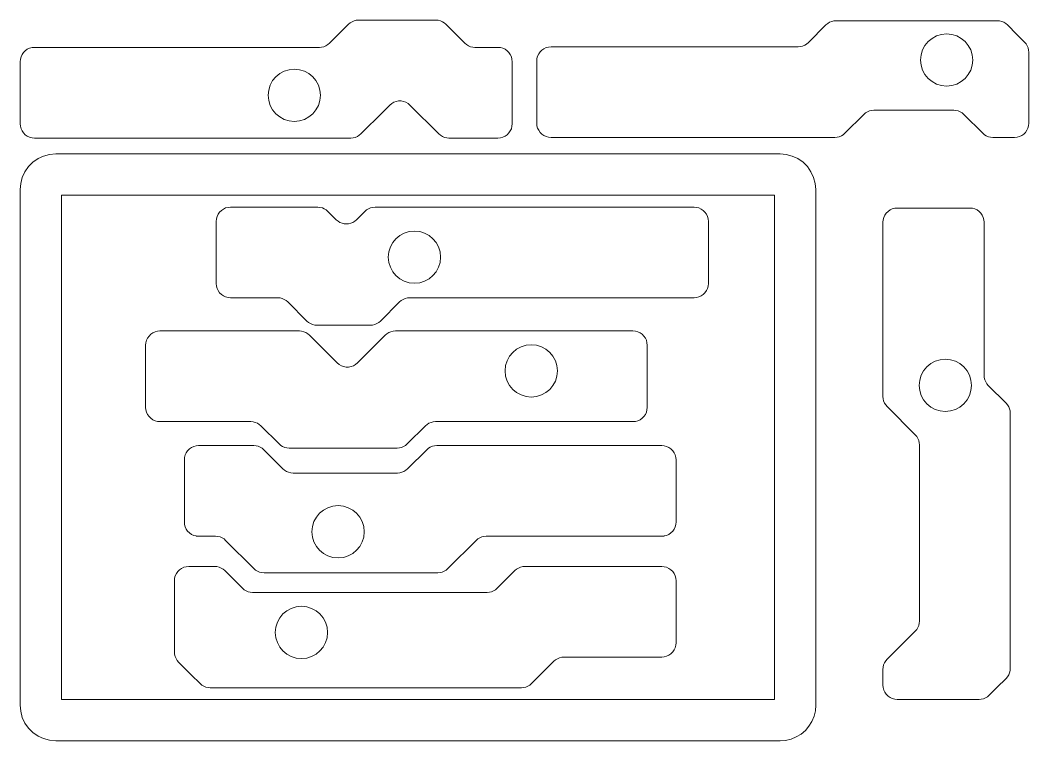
# Model space of a CAD drawing. Header units: inches. Extents: x 3 to 262, y 196 to 297.
# Drawn here: x 121.2 to 262.4, y 195.8 to 296.7 of the extents above; entities that cross this region are included whole.
import ezdxf

# ---------------------------------------------------------------- set-up
doc = ezdxf.new("R2010")
doc.units = ezdxf.units.IN
doc.header["$MEASUREMENT"] = 0
doc.layers.add('LaserCut', color=7, linetype='Continuous')

# ---------------------------------------------------------------- blocks, each defined once
blk = doc.blocks.new('block 2')
at = {"layer": 'LaserCut', "color": 7, "lineweight": 9, "true_color": 0xffffff}
blk.add_lwpolyline([(213.01, 209.51), (212.98, 209.17), (212.89, 208.83), (212.74, 208.51), (212.54, 208.23), (212.29, 207.98), (212.01, 207.78), (211.69, 207.63), (211.35, 207.54), (211.01, 207.51), (197.31, 207.51), (197, 207.49), (196.7, 207.41), (196.41, 207.29), (196.14, 207.13), (195.9, 206.93), (194.28, 205.3), (192.77, 203.8), (192.53, 203.59), (192.27, 203.43), (191.98, 203.31), (191.67, 203.24), (191.36, 203.21), (147.79, 203.21), (147.48, 203.24), (147.18, 203.31), (146.89, 203.43), (146.62, 203.59), (146.38, 203.8), (145.13, 205.05), (143.37, 206.81), (143.16, 207.05), (143, 207.32), (142.88, 207.61), (142.81, 207.91), (142.78, 208.22), (142.78, 218.21), (142.81, 218.56), (142.9, 218.9), (143.05, 219.21), (143.25, 219.5), (143.5, 219.74), (143.78, 219.94), (144.1, 220.09), (144.44, 220.18), (144.78, 220.21), (148.4, 220.21), (148.72, 220.19), (149.02, 220.11), (149.31, 219.99), (149.58, 219.83), (149.82, 219.63), (152.3, 217.15), (152.54, 216.94), (152.8, 216.78), (153.09, 216.66), (153.4, 216.59), (153.71, 216.56), (186.56, 216.56), (186.88, 216.59), (187.18, 216.66), (187.47, 216.78), (187.74, 216.94), (187.98, 217.15), (190.46, 219.63), (190.69, 219.83), (190.96, 219.99), (191.25, 220.11), (191.56, 220.19), (191.87, 220.21), (211.01, 220.21), (211.35, 220.18), (211.69, 220.09), (212.01, 219.94), (212.29, 219.74), (212.54, 219.5), (212.74, 219.21), (212.89, 218.9), (212.98, 218.56), (213.01, 218.21), (213.01, 209.51), (213.01, 209.51)], dxfattribs=at)
blk.add_open_spline([(156.9, 210.97), (156.9, 212.99), (158.54, 214.63), (160.56, 214.63), (162.58, 214.63), (164.22, 212.99), (164.22, 210.97), (164.22, 208.95), (162.58, 207.31), (160.56, 207.31), (158.54, 207.31), (156.9, 208.95), (156.9, 210.97), (156.9, 210.97), (156.9, 210.97), (156.9, 210.97)], degree=3, knots=[0, 0, 0, 0, 1, 1, 1, 2, 2, 2, 3, 3, 3, 4, 4, 4, 5, 5, 5, 5], dxfattribs=at)
blk = doc.blocks.new('block 3')
at = {"layer": 'LaserCut', "color": 7, "lineweight": 9, "true_color": 0xffffff}
blk.add_lwpolyline([(148.67, 259.5), (148.64, 259.85), (148.64, 268.55), (148.67, 268.9), (148.76, 269.23), (148.91, 269.55), (149.1, 269.83), (149.35, 270.08), (149.64, 270.28), (149.95, 270.43), (150.29, 270.52), (150.64, 270.55), (162.84, 270.55), (163.15, 270.52), (163.46, 270.45), (163.5, 270.43), (163.75, 270.33), (164.02, 270.17), (164.26, 269.96), (165.44, 268.78), (165.68, 268.57), (165.95, 268.41), (166.24, 268.29), (166.54, 268.22), (166.85, 268.19), (167.17, 268.22), (167.47, 268.29), (167.76, 268.41), (168.03, 268.57), (168.27, 268.78), (169.45, 269.96), (169.69, 270.17), (169.96, 270.33), (170.25, 270.45), (170.55, 270.52), (170.87, 270.55), (215.53, 270.55), (215.87, 270.52), (216.21, 270.43), (216.53, 270.28), (216.81, 270.08), (217.06, 269.83), (217.26, 269.55), (217.41, 269.23), (217.5, 268.9), (217.53, 268.55), (217.53, 259.85), (217.5, 259.5), (217.41, 259.16), (217.26, 258.85), (217.06, 258.56), (216.81, 258.32), (216.53, 258.12), (216.21, 257.97), (215.87, 257.88), (215.53, 257.85), (175.7, 257.85), (175.39, 257.82), (175.08, 257.75), (174.79, 257.63), (174.53, 257.47), (174.29, 257.26), (171.62, 254.59), (171.38, 254.39), (171.11, 254.23), (170.82, 254.1), (170.52, 254.03), (170.21, 254.01), (162.75, 254.01), (162.43, 254.03), (162.13, 254.1), (161.84, 254.23), (161.57, 254.39), (161.33, 254.59), (158.66, 257.26), (158.42, 257.47), (158.16, 257.63), (157.87, 257.75), (157.56, 257.82), (157.25, 257.85), (150.64, 257.85), (150.29, 257.88), (149.95, 257.97), (149.64, 258.12), (149.35, 258.32), (149.1, 258.56), (148.91, 258.85), (148.76, 259.16), (148.67, 259.5), (148.67, 259.5)], dxfattribs=at)
blk.add_open_spline([(176.38, 267.2), (178.4, 267.2), (180.04, 265.56), (180.04, 263.54), (180.04, 261.52), (178.4, 259.88), (176.38, 259.88), (174.36, 259.88), (172.72, 261.52), (172.72, 263.54), (172.72, 265.56), (174.36, 267.2), (176.38, 267.2), (176.38, 267.2), (176.38, 267.2), (176.38, 267.2)], degree=3, knots=[0, 0, 0, 0, 1, 1, 1, 2, 2, 2, 3, 3, 3, 4, 4, 4, 5, 5, 5, 5], dxfattribs=at)
blk = doc.blocks.new('block 4')
at = {"layer": 'LaserCut', "color": 7, "lineweight": 9, "true_color": 0xffffff}
blk.add_lwpolyline([(144.17, 226.44), (144.17, 235.15), (144.2, 235.49), (144.29, 235.83), (144.43, 236.14), (144.63, 236.43), (144.88, 236.68), (145.17, 236.88), (145.48, 237.02), (145.82, 237.11), (145.82, 237.11), (146.17, 237.15), (153.89, 237.15), (154.2, 237.12), (154.51, 237.05), (154.8, 236.93), (155.06, 236.76), (155.3, 236.56), (157.97, 233.89), (158.21, 233.69), (158.48, 233.52), (158.77, 233.4), (159.07, 233.33), (159.39, 233.3), (174.01, 233.3), (174.33, 233.33), (174.63, 233.4), (174.92, 233.52), (175.19, 233.69), (175.43, 233.89), (178.1, 236.56), (178.34, 236.76), (178.6, 236.93), (178.89, 237.05), (179.2, 237.12), (179.51, 237.15), (211.01, 237.15), (211.35, 237.11), (211.35, 237.11), (211.69, 237.02), (212.01, 236.88), (212.29, 236.68), (212.54, 236.43), (212.74, 236.14), (212.89, 235.83), (212.98, 235.49), (213.01, 235.15), (213.01, 226.44), (212.98, 226.1), (212.89, 225.76), (212.74, 225.45), (212.54, 225.16), (212.29, 224.91), (212.01, 224.71), (211.69, 224.56), (211.35, 224.48), (211.35, 224.47), (211.01, 224.45), (186.43, 224.45), (186.12, 224.42), (185.82, 224.35), (185.53, 224.23), (185.26, 224.06), (185.02, 223.86), (181.07, 219.91), (180.83, 219.7), (180.56, 219.54), (180.27, 219.42), (179.97, 219.35), (179.65, 219.32), (155.32, 219.32), (155.01, 219.35), (154.7, 219.42), (154.41, 219.54), (154.15, 219.7), (153.91, 219.91), (149.95, 223.86), (149.72, 224.06), (149.45, 224.23), (149.16, 224.35), (148.85, 224.42), (148.54, 224.45), (146.17, 224.45), (145.82, 224.47), (145.82, 224.48), (145.48, 224.56), (145.17, 224.71), (144.88, 224.91), (144.63, 225.16), (144.43, 225.45), (144.29, 225.76), (144.2, 226.1), (144.17, 226.44), (144.17, 226.44)], dxfattribs=at)
blk.add_open_spline([(165.69, 228.73), (167.71, 228.73), (169.35, 227.09), (169.35, 225.07), (169.35, 223.05), (167.71, 221.41), (165.69, 221.41), (163.67, 221.41), (162.03, 223.05), (162.03, 225.07), (162.03, 227.09), (163.67, 228.73), (165.69, 228.73), (165.69, 228.73), (165.69, 228.73), (165.69, 228.73)], degree=3, knots=[0, 0, 0, 0, 1, 1, 1, 2, 2, 2, 3, 3, 3, 4, 4, 4, 5, 5, 5, 5], dxfattribs=at)
blk = doc.blocks.new('block 5')
at = {"layer": 'LaserCut', "color": 7, "lineweight": 9, "true_color": 0xffffff}
blk.add_lwpolyline([(243.63, 270.39), (243.97, 270.42), (254.15, 270.42), (254.5, 270.39), (254.83, 270.3), (255.15, 270.16), (255.43, 269.96), (255.68, 269.71), (255.88, 269.42), (256.03, 269.11), (256.12, 268.77), (256.12, 268.77), (256.15, 268.42), (256.15, 246.98), (256.17, 246.67), (256.25, 246.36), (256.37, 246.07), (256.53, 245.81), (256.73, 245.57), (259.21, 243.09), (259.42, 242.85), (259.58, 242.58), (259.7, 242.29), (259.77, 241.99), (259.8, 241.67), (259.8, 205.94), (259.77, 205.63), (259.7, 205.33), (259.58, 205.04), (259.42, 204.77), (259.21, 204.53), (257.92, 203.24), (256.85, 202.17), (256.61, 201.97), (256.35, 201.8), (256.06, 201.68), (255.75, 201.61), (255.44, 201.58), (243.97, 201.58), (243.63, 201.61), (243.29, 201.7), (242.98, 201.85), (242.69, 202.05), (242.44, 202.3), (242.24, 202.58), (242.1, 202.9), (242.01, 203.24), (242.01, 203.24), (241.98, 203.58), (241.98, 205.79), (242, 206.1), (242.07, 206.41), (242.19, 206.7), (242.36, 206.97), (242.56, 207.21), (246.51, 211.16), (246.72, 211.4), (246.88, 211.66), (247, 211.95), (247.07, 212.26), (247.1, 212.57), (247.1, 237.24), (247.07, 237.55), (247, 237.85), (246.88, 238.14), (246.72, 238.41), (246.51, 238.65), (242.56, 242.6), (242.36, 242.84), (242.19, 243.11), (242.07, 243.4), (242, 243.7), (241.98, 244.02), (241.98, 268.42), (242.01, 268.77), (242.01, 268.77), (242.1, 269.11), (242.24, 269.42), (242.44, 269.71), (242.69, 269.96), (242.98, 270.16), (243.29, 270.3), (243.63, 270.39), (243.63, 270.39)], dxfattribs=at)
blk.add_open_spline([(247.05, 245.58), (247.05, 247.6), (248.69, 249.25), (250.71, 249.25), (252.73, 249.25), (254.37, 247.61), (254.37, 245.58), (254.37, 243.56), (252.73, 241.92), (250.71, 241.92), (248.69, 241.92), (247.05, 243.56), (247.05, 245.58), (247.05, 245.58), (247.05, 245.58), (247.05, 245.58)], degree=3, knots=[0, 0, 0, 0, 1, 1, 1, 2, 2, 2, 3, 3, 3, 4, 4, 4, 5, 5, 5, 5], dxfattribs=at)
blk = doc.blocks.new('block 6')
at = {"layer": 'LaserCut', "color": 7, "lineweight": 9, "true_color": 0xffffff}
blk.add_lwpolyline([(193.51, 291.01), (193.54, 291.35), (193.63, 291.69), (193.78, 292.01), (193.98, 292.29), (194.22, 292.54), (194.51, 292.74), (194.83, 292.89), (195.16, 292.98), (195.51, 293.01), (230.11, 293.01), (230.43, 293.03), (230.73, 293.11), (231.02, 293.23), (231.29, 293.39), (231.53, 293.59), (234, 296.07), (234.24, 296.28), (234.51, 296.44), (234.8, 296.56), (235.1, 296.63), (235.42, 296.66), (257.98, 296.66), (258.29, 296.63), (258.6, 296.56), (258.89, 296.44), (259.16, 296.28), (259.4, 296.07), (260.72, 294.74), (261.81, 293.65), (262.02, 293.41), (262.18, 293.15), (262.3, 292.86), (262.37, 292.55), (262.4, 292.24), (262.4, 282.31), (262.37, 281.96), (262.28, 281.62), (262.13, 281.31), (261.93, 281.02), (261.69, 280.78), (261.4, 280.58), (261.08, 280.43), (260.75, 280.34), (260.4, 280.31), (257.36, 280.31), (257.04, 280.33), (256.74, 280.41), (256.45, 280.53), (256.18, 280.69), (255.94, 280.89), (253.3, 283.54), (253.06, 283.74), (252.79, 283.91), (252.5, 284.03), (252.19, 284.1), (251.88, 284.13), (240.72, 284.13), (240.4, 284.1), (240.1, 284.03), (239.81, 283.91), (239.54, 283.74), (239.3, 283.54), (236.66, 280.89), (236.42, 280.69), (236.15, 280.53), (235.86, 280.41), (235.56, 280.33), (235.24, 280.31), (195.51, 280.31), (195.16, 280.34), (194.83, 280.43), (194.51, 280.58), (194.22, 280.78), (193.98, 281.02), (193.78, 281.31), (193.63, 281.62), (193.54, 281.96), (193.51, 282.31), (193.51, 291.01), (193.51, 291.01)], dxfattribs=at)
blk.add_open_spline([(250.89, 294.82), (252.91, 294.82), (254.55, 293.18), (254.55, 291.16), (254.55, 289.14), (252.91, 287.5), (250.89, 287.5), (248.87, 287.5), (247.23, 289.14), (247.23, 291.16), (247.23, 293.18), (248.87, 294.82), (250.89, 294.82), (250.89, 294.82), (250.89, 294.82), (250.89, 294.82)], degree=3, knots=[0, 0, 0, 0, 1, 1, 1, 2, 2, 2, 3, 3, 3, 4, 4, 4, 5, 5, 5, 5], dxfattribs=at)
blk = doc.blocks.new('block 7')
at = {"layer": 'LaserCut', "color": 7, "lineweight": 9, "true_color": 0xffffff}
blk.add_lwpolyline([(190.04, 291.27), (190.07, 290.92), (190.07, 282.22), (190.04, 281.88), (189.95, 281.54), (189.8, 281.22), (189.6, 280.94), (189.36, 280.69), (189.07, 280.49), (188.76, 280.34), (188.42, 280.25), (188.07, 280.22), (181.21, 280.22), (180.9, 280.25), (180.59, 280.32), (180.3, 280.44), (180.03, 280.61), (179.8, 280.81), (175.76, 284.85), (175.49, 285.07), (175.19, 285.24), (174.86, 285.36), (174.52, 285.42), (174.17, 285.42), (173.83, 285.36), (173.5, 285.24), (173.2, 285.07), (172.93, 284.85), (172.01, 283.92), (168.9, 280.81), (168.66, 280.61), (168.39, 280.44), (168.1, 280.32), (167.8, 280.25), (167.48, 280.22), (123.18, 280.22), (122.84, 280.25), (122.5, 280.34), (122.18, 280.49), (121.9, 280.69), (121.65, 280.94), (121.45, 281.22), (121.3, 281.54), (121.21, 281.88), (121.18, 282.22), (121.18, 290.92), (121.21, 291.27), (121.3, 291.61), (121.45, 291.92), (121.65, 292.21), (121.9, 292.46), (122.18, 292.66), (122.5, 292.8), (122.84, 292.89), (123.18, 292.92), (163.08, 292.92), (163.39, 292.95), (163.7, 293.02), (163.99, 293.14), (164.26, 293.31), (164.49, 293.51), (167.14, 296.16), (167.38, 296.36), (167.65, 296.52), (167.94, 296.64), (168.24, 296.72), (168.56, 296.74), (179.39, 296.74), (179.7, 296.72), (180.01, 296.64), (180.3, 296.52), (180.56, 296.36), (180.8, 296.16), (183.45, 293.51), (183.69, 293.31), (183.95, 293.14), (184.24, 293.02), (184.55, 292.95), (184.86, 292.92), (188.07, 292.92), (188.42, 292.89), (188.76, 292.8), (189.07, 292.66), (189.36, 292.46), (189.6, 292.21), (189.8, 291.92), (189.95, 291.61), (190.04, 291.27), (190.04, 291.27)], dxfattribs=at)
blk.add_open_spline([(159.56, 289.88), (161.58, 289.88), (163.22, 288.24), (163.22, 286.22), (163.22, 284.2), (161.58, 282.56), (159.56, 282.56), (157.54, 282.56), (155.9, 284.2), (155.9, 286.22), (155.9, 288.24), (157.54, 289.88), (159.56, 289.88), (159.56, 289.88), (159.56, 289.88), (159.56, 289.88)], degree=3, knots=[0, 0, 0, 0, 1, 1, 1, 2, 2, 2, 3, 3, 3, 4, 4, 4, 5, 5, 5, 5], dxfattribs=at)
blk = doc.blocks.new('block 8')
at = {"layer": 'LaserCut', "color": 7, "lineweight": 9, "true_color": 0xffffff}
blk.add_lwpolyline([(173.4, 253.18), (173.71, 253.2), (206.97, 253.2), (207.32, 253.17), (207.66, 253.08), (207.97, 252.93), (208.26, 252.73), (208.51, 252.49), (208.71, 252.2), (208.85, 251.89), (208.94, 251.55), (208.97, 251.2), (208.97, 242.5), (208.94, 242.15), (208.85, 241.82), (208.71, 241.5), (208.51, 241.22), (208.26, 240.97), (207.97, 240.77), (207.66, 240.62), (207.32, 240.53), (206.97, 240.5), (179.33, 240.5), (179.02, 240.48), (178.71, 240.4), (178.42, 240.28), (178.15, 240.12), (177.91, 239.91), (175.38, 237.38), (175.14, 237.17), (174.87, 237.01), (174.58, 236.89), (174.28, 236.82), (173.96, 236.79), (158.84, 236.79), (158.53, 236.82), (158.22, 236.89), (157.93, 237.01), (157.67, 237.17), (157.43, 237.38), (154.89, 239.91), (154.65, 240.12), (154.39, 240.28), (154.1, 240.4), (153.79, 240.48), (153.48, 240.5), (140.75, 240.5), (140.4, 240.53), (140.07, 240.62), (139.75, 240.77), (139.46, 240.97), (139.22, 241.22), (139.02, 241.5), (138.87, 241.82), (138.78, 242.15), (138.75, 242.5), (138.75, 251.2), (138.78, 251.55), (138.87, 251.89), (139.02, 252.2), (139.22, 252.49), (139.46, 252.73), (139.75, 252.93), (140.07, 253.08), (140.4, 253.17), (140.75, 253.2), (160.27, 253.2), (160.58, 253.18), (160.89, 253.1), (161.18, 252.98), (161.45, 252.82), (161.69, 252.62), (165.58, 248.72), (165.84, 248.5), (166.15, 248.33), (166.47, 248.21), (166.82, 248.15), (167.17, 248.15), (167.51, 248.21), (167.84, 248.33), (168.14, 248.5), (168.41, 248.72), (172.3, 252.62), (172.54, 252.82), (172.8, 252.98), (173.09, 253.1), (173.4, 253.18), (173.4, 253.18)], dxfattribs=at)
blk.add_open_spline([(189.07, 247.61), (189.07, 249.63), (190.72, 251.27), (192.74, 251.27), (194.76, 251.27), (196.4, 249.63), (196.4, 247.61), (196.4, 245.59), (194.76, 243.95), (192.74, 243.95), (190.72, 243.95), (189.07, 245.59), (189.07, 247.61), (189.07, 247.61), (189.07, 247.61), (189.07, 247.61)], degree=3, knots=[0, 0, 0, 0, 1, 1, 1, 2, 2, 2, 3, 3, 3, 4, 4, 4, 5, 5, 5, 5], dxfattribs=at)
blk = doc.blocks.new('block 9')
at = {"layer": 'LaserCut', "color": 7, "lineweight": 9, "true_color": 0xffffff}
for points in [[(126.18, 195.78), (125.31, 195.86), (124.47, 196.09), (123.68, 196.45), (122.97, 196.95), (122.35, 197.57), (121.85, 198.28), (121.48, 199.07), (121.26, 199.92), (121.18, 200.78), (121.18, 273.01), (121.26, 273.88), (121.48, 274.72), (121.85, 275.51), (122.35, 276.22), (122.97, 276.84), (123.68, 277.34), (124.47, 277.71), (125.31, 277.93), (126.18, 278.01), (227.57, 278.01), (228.44, 277.93), (229.28, 277.71), (230.07, 277.34), (230.79, 276.84), (231.4, 276.22), (231.9, 275.51), (232.27, 274.72), (232.5, 273.88), (232.57, 273.01), (232.57, 200.78), (232.51, 200), (232.33, 199.24), (232.03, 198.51), (231.62, 197.84), (231.11, 197.25), (230.51, 196.74), (229.84, 196.33), (229.12, 196.03), (228.35, 195.85), (227.57, 195.78), (126.18, 195.78)], [(226.77, 272.21), (126.98, 272.21), (126.98, 201.58), (226.77, 201.58), (226.77, 272.21), (226.77, 272.21)]]:
    blk.add_lwpolyline(points, dxfattribs=at)

msp = doc.modelspace()

# ---------------------------------------------------------------- block references
at = {"layer": 'LaserCut'}
for name in ['block 7', 'block 6', 'block 9', 'block 3', 'block 5', 'block 8', 'block 4', 'block 2']:
    msp.add_blockref(name, (0, 0), dxfattribs=at)

doc.saveas('drawing.dxf')
